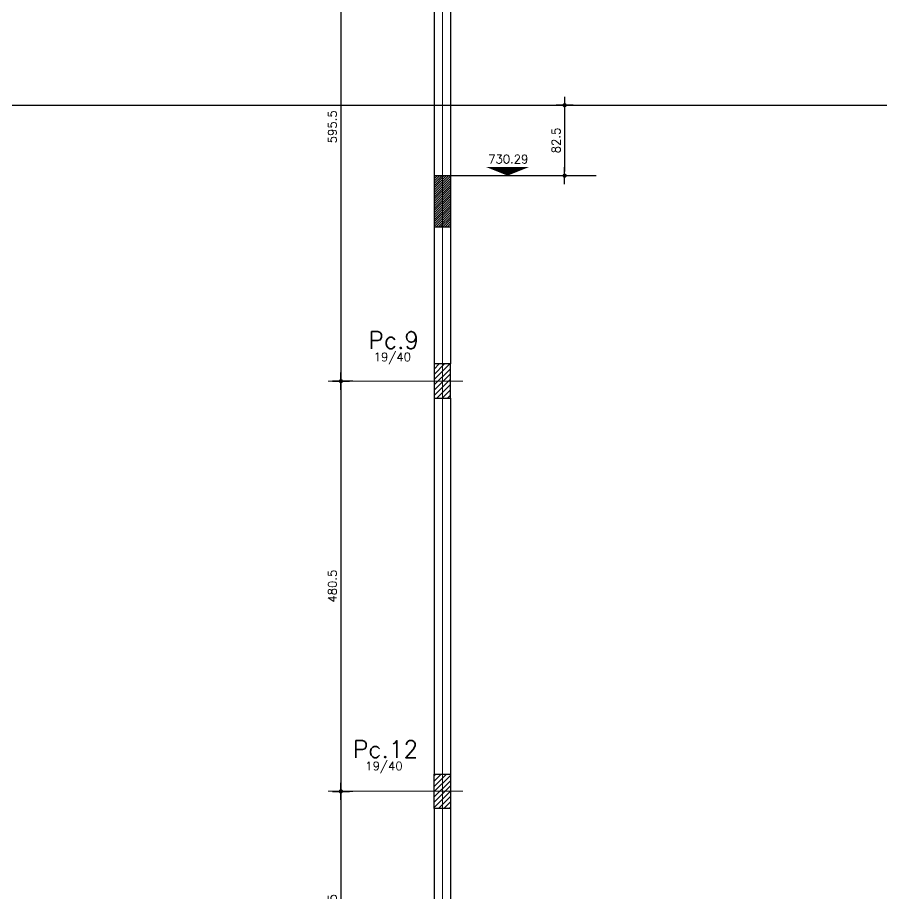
# Model space of a CAD drawing. Header units: inches. Extents: x 17515 to 34518, y -9122 to -4917.
# Drawn here: x 19186 to 20198, y -7167 to -6141 of the extents above; entities that cross this region are included whole.
import ezdxf
from ezdxf.enums import TextEntityAlignment as Align

# ---------------------------------------------------------------- set-up
doc = ezdxf.new("R2010")
doc.units = ezdxf.units.IN
doc.header["$LTSCALE"] = 50
doc.header["$MEASUREMENT"] = 0
for name, color, linetype in [('CORTE-FORMA', 1, 'Continuous'), ('COTA', 6, 'Continuous'), ('FO-HACHURA_PILAR-MORRE', 252, 'Continuous'), ('NIVEL', 3, 'Continuous'), ('P-M', 7, 'Continuous')]:
    doc.layers.add(name, color=color, linetype=linetype)
for name, color, linetype, lineweight in [('FO-Eixos', 150, 'Continuous', 5), ('FO-Textos dos pilares', 3, 'Continuous', 20), ('FO-Vigas', 2, 'Continuous', 30)]:
    doc.layers.add(name, color=color, linetype=linetype, lineweight=lineweight)
doc.styles.add('ROMANS', font='romans.shx')
doc.dimstyles.new('COTA_50', dxfattribs={"dimscale": 5, "dimtxt": 2, "dimasz": 1, "dimexe": 2, "dimexo": 1.5, "dimgap": 1, "dimtad": 1, "dimzin": 12, "dimdsep": 46, "dimtxsty": 'ROMANS', "dimblk1": 'COTA', "dimblk2": 'COTA', "dimsah": 1, "dimcen": -4, "dimdle": 1.5, "dimclrd": 6, "dimclre": 6, "dimclrt": 3, "dimadec": 0, "dimazin": 0, "dimtfac": 1, "dimtofl": 0, "dimtmove": 0, "dimatfit": 3, "dimldrblk": 'COTA', "dimfxl": 1, "dimtolj": 1, "dimtzin": 12, "dimarcsym": 0})

# ---------------------------------------------------------------- blocks, each defined once
blk = doc.blocks.new('COTA')
at = {"layer": 'COTA'}
for p, q in [((2, 0), (-2, 0)), ((0, -2), (0, 2))]:
    blk.add_line(p, q, dxfattribs=at)
at = {"layer": 'COTA', "const_width": 0.5}
blk.add_lwpolyline([(-0.25, 0, 1), (0.25, 0, 1)], format="xyb", close=True, dxfattribs=at)
blk = doc.blocks.new('*D73')
at = {"layer": 'COTA', "color": 6, "lineweight": -2, "transparency": 16777216}
for p, q in [((19830.9, -6244), (19837.1, -6244)), ((19827.1, -6249), (19827.1, -6321.5)), ((19830.9, -6326.5), (19837.1, -6326.5))]:
    blk.add_line(p, q, dxfattribs=at)
at = {"layer": 'Defpoints', "color": 0, "transparency": 16777216}
for p in [(19823.4, -6244), (19823.4, -6326.5), (19827.1, -6326.5)]:
    blk.add_point(p, dxfattribs=at)
at = {"layer": 'COTA', "color": 6, "lineweight": -2, "transparency": 16777216, "xscale": 5, "yscale": 5, "zscale": 5}
for p, rotation in [((19827.1, -6244), 90), ((19827.1, -6326.5), 270)]:
    blk.add_blockref('COTA', p, dxfattribs=dict(at, rotation=rotation))
at = {"layer": 'COTA', "color": 3, "transparency": 16777216, "insert": (19817.1, -6285.3), "char_height": 10, "attachment_point": 5, "rotation": 90, "style": 'ROMANS'}
blk.add_mtext('\\A1;82.5', dxfattribs=at)
blk = doc.blocks.new('*D76')
at = {"layer": 'COTA', "color": 6, "lineweight": -2, "transparency": 16777216}
for p, q in [((19579.1, -5971.7), (19555.1, -5971.7)), ((19565.1, -5976.7), (19565.1, -6562.2)), ((19579.1, -6567.2), (19555.1, -6567.2))]:
    blk.add_line(p, q, dxfattribs=at)
at = {"layer": 'Defpoints', "color": 0, "transparency": 16777216}
for p in [(19586.6, -5971.7), (19565.1, -6567.2), (19586.6, -6567.2)]:
    blk.add_point(p, dxfattribs=at)
at = {"layer": 'COTA', "color": 6, "lineweight": -2, "transparency": 16777216, "xscale": 5, "yscale": 5, "zscale": 5}
for p, rotation in [((19565.1, -5971.7), 90), ((19565.1, -6567.2), 270)]:
    blk.add_blockref('COTA', p, dxfattribs=dict(at, rotation=rotation))
at = {"layer": 'COTA', "color": 3, "transparency": 16777216, "insert": (19555.1, -6269.4), "char_height": 10, "attachment_point": 5, "rotation": 90, "style": 'ROMANS'}
blk.add_mtext('\\A1;595.5', dxfattribs=at)
blk = doc.blocks.new('*D77')
at = {"layer": 'COTA', "color": 6, "lineweight": -2, "transparency": 16777216}
for p, q in [((19579.2, -6567.2), (19555.1, -6567.2)), ((19565.1, -6572.2), (19565.1, -7042.7)), ((19579.2, -7047.7), (19555.1, -7047.7))]:
    blk.add_line(p, q, dxfattribs=at)
at = {"layer": 'Defpoints', "color": 0, "transparency": 16777216}
for p in [(19586.7, -6567.2), (19565.1, -7047.7), (19586.7, -7047.7)]:
    blk.add_point(p, dxfattribs=at)
at = {"layer": 'COTA', "color": 6, "lineweight": -2, "transparency": 16777216, "xscale": 5, "yscale": 5, "zscale": 5}
for p, rotation in [((19565.1, -6567.2), 90), ((19565.1, -7047.7), 270)]:
    blk.add_blockref('COTA', p, dxfattribs=dict(at, rotation=rotation))
at = {"layer": 'COTA', "color": 3, "transparency": 16777216, "insert": (19555.1, -6807.4), "char_height": 10, "attachment_point": 5, "rotation": 90, "style": 'ROMANS'}
blk.add_mtext('\\A1;480.5', dxfattribs=at)
blk = doc.blocks.new('*D78')
at = {"layer": 'COTA', "color": 6, "lineweight": -2, "transparency": 16777216}
for p, q in [((19569.7, -7047.7), (19555.1, -7047.7)), ((19565.1, -7052.7), (19565.1, -7322.2)), ((19569.7, -7327.2), (19555.1, -7327.2))]:
    blk.add_line(p, q, dxfattribs=at)
at = {"layer": 'Defpoints', "color": 0, "transparency": 16777216}
for p in [(19577.2, -7047.7), (19565.1, -7327.2), (19577.2, -7327.2)]:
    blk.add_point(p, dxfattribs=at)
at = {"layer": 'COTA', "color": 6, "lineweight": -2, "transparency": 16777216, "xscale": 5, "yscale": 5, "zscale": 5}
for p, rotation in [((19565.1, -7047.7), 90), ((19565.1, -7327.2), 270)]:
    blk.add_blockref('COTA', p, dxfattribs=dict(at, rotation=rotation))
at = {"layer": 'COTA', "color": 3, "transparency": 16777216, "insert": (19555.1, -7187.4), "char_height": 10, "attachment_point": 5, "rotation": 90, "style": 'ROMANS'}
blk.add_mtext('\\A1;279.5', dxfattribs=at)

msp = doc.modelspace()

# ---------------------------------------------------------------- hatches: boundary and pattern name
at = {"layer": 'CORTE-FORMA'}
h = msp.add_hatch(dxfattribs=at)
h.set_pattern_fill('ANSI31', color=70, scale=15)
h.paths.add_polyline_path([(19693.399, -6326.501), (19693.399, -6386.501), (19674.399, -6386.501), (19674.399, -6326.501)])
at = {"layer": 'FO-HACHURA_PILAR-MORRE'}
h = msp.add_hatch(dxfattribs=at)
h.set_pattern_fill('ANSI31', color=256, scale=35)
h.paths.add_polyline_path([(19674.399, -6587.116), (19683.899, -6587.116), (19693.399, -6587.116), (19693.399, -6567.116), (19693.399, -6547.116), (19683.899, -6547.116), (19674.399, -6547.116), (19674.399, -6567.116)])
h = msp.add_hatch(dxfattribs=at)
h.set_pattern_fill('ANSI31', color=256, scale=35)
h.paths.add_polyline_path([(19674.399, -7027.65), (19693.399, -7027.65), (19693.399, -7067.65), (19674.399, -7067.65)])

# ---------------------------------------------------------------- linework, layer by layer
at = {"layer": 'CORTE-FORMA', "color": 8}
for p, q in [((19037.933, -6244.001), (20358.933, -6244.001)), ((19693.466, -6326.501), (19864.01, -6326.501))]:
    msp.add_line(p, q, dxfattribs=at)
at = {"layer": 'CORTE-FORMA'}
for p, q in [((19674.399, -6326.501), (19693.399, -6326.501)), ((19674.399, -6326.501), (19674.399, -6386.501)), ((19693.399, -6326.501), (19693.399, -6386.501)), ((19674.399, -6386.501), (19693.399, -6386.501))]:
    msp.add_line(p, q, dxfattribs=at)
at = {"layer": 'FO-Eixos'}
for p, q in [((19683.933, -7359.381), (19683.933, -5219.101)), ((19550.144, -6567.15), (19707.746, -6567.15)), ((19550.144, -7047.65), (19707.746, -7047.65))]:
    msp.add_line(p, q, dxfattribs=at)
at = {"layer": 'FO-Vigas'}
for p, q in [((19674.399, -6005.9), (19674.399, -6547.116)), ((19693.399, -6005.9), (19693.399, -6547.116)), ((19674.399, -6587.116), (19674.399, -7027.65)), ((19693.399, -6587.116), (19693.399, -7027.65)), ((19674.399, -7067.65), (19674.399, -7307.65)), ((19693.399, -7067.65), (19693.399, -7307.65))]:
    msp.add_line(p, q, dxfattribs=at)
at = {"layer": 'NIVEL', "color": 1}
msp.add_lwpolyline([(19760.246, -6326.501, 0, 50, 0), (19760.246, -6316.501, 50, 50, 0)], format="xyseb", dxfattribs=at)
at = {"layer": 'P-M'}
for points in [[(19674.399, -6587.116), (19683.899, -6587.116), (19693.399, -6587.116), (19693.399, -6567.116), (19693.399, -6547.116), (19683.899, -6547.116), (19674.399, -6547.116), (19674.399, -6567.116), (19674.399, -6587.116)], [(19674.399, -7027.65), (19693.399, -7027.65), (19693.399, -7067.65), (19674.399, -7067.65)]]:
    msp.add_lwpolyline(points, close=True, dxfattribs=at)

# ---------------------------------------------------------------- texts
at = {"layer": 'FO-Textos dos pilares', "color": 1, "style": 'ROMANS'}
for s, p in [('Pc.9', (19597.374, -6529.193)), ('Pc.12', (19579.282, -7008.33))]:
    msp.add_text(s, height=20, dxfattribs=at).set_placement(p)
at = {"layer": 'FO-Textos dos pilares', "color": 3, "style": 'ROMANS'}
for p in [(19603.473, -6543.886), (19593.612, -7023.022)]:
    msp.add_text('19/40', height=10, dxfattribs=at).set_placement(p)
at = {"layer": 'NIVEL', "color": 3, "style": 'ROMANS'}
msp.add_text('730.29', height=10, dxfattribs=at).set_placement((19761.134, -6312.148), align=Align.CENTER)

# ---------------------------------------------------------------- dimensions: what is measured, and where the dimension line sits
at = {"layer": 'COTA'}
for base, p1, p2, picture, middle in [((19565.144, -6567.15), (19586.625, -5971.65), (19586.625, -6567.15), '*D76', (19555.144, -6269.4)), ((19827.081, -6326.501), (19823.389, -6244.001), (19823.389, -6326.501), '*D73', (19817.081, -6285.251)), ((19565.144, -7047.65), (19586.669, -6567.15), (19586.669, -7047.65), '*D77', (19555.144, -6807.4)), ((19565.144, -7327.15), (19577.212, -7047.65), (19577.212, -7327.15), '*D78', (19555.144, -7187.4))]:
    dim = msp.add_linear_dim(base=base, p1=p1, p2=p2, angle=90, dimstyle='COTA_50', dxfattribs=at)
    dim.commit()
    dim.dimension.update_dxf_attribs({"geometry": picture, "text_midpoint": middle})

doc.saveas('drawing.dxf')
